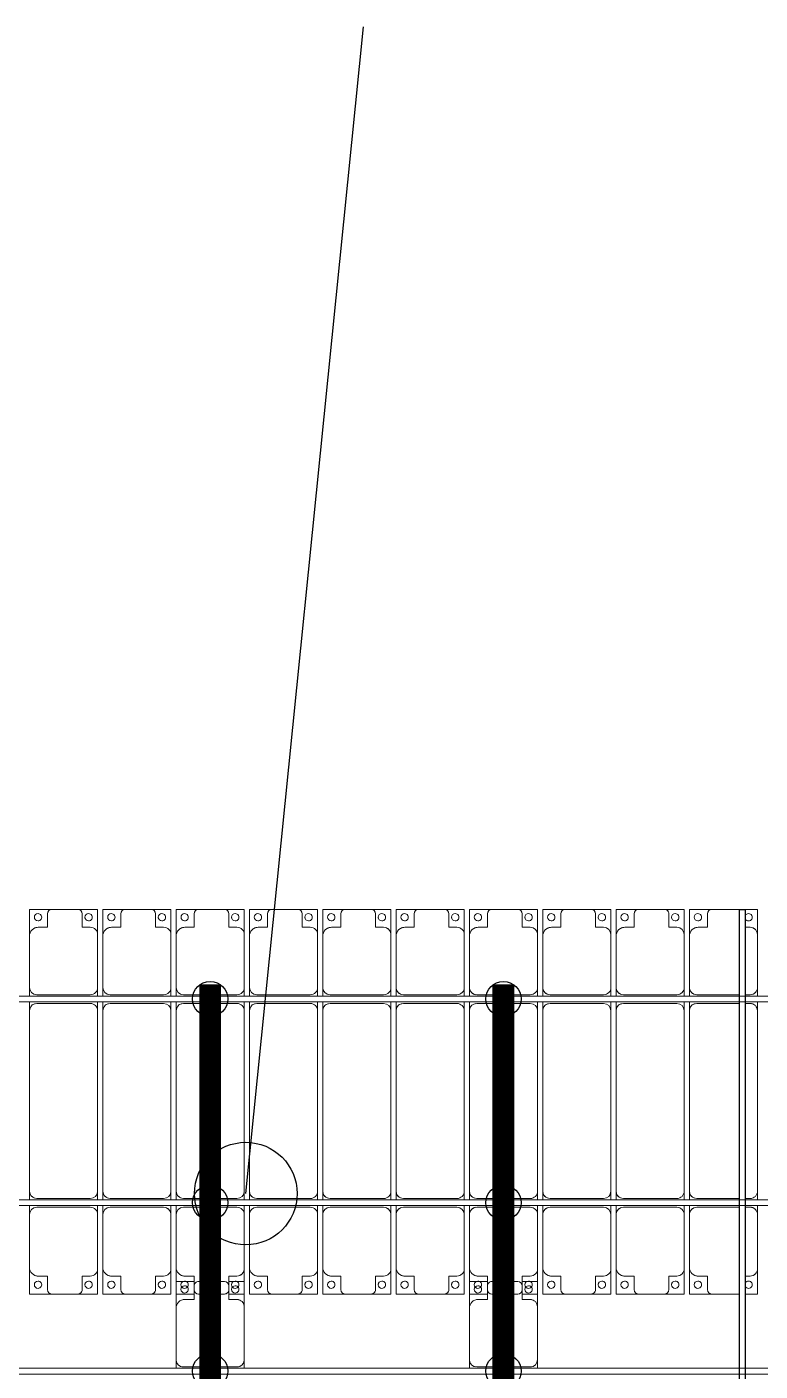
# Model space of a CAD drawing. Header units: millimetres. Extents: x -147246 to 112336, y -213734 to -86506.
# Drawn here: x -85364 to -80364, y -95705 to -86534 of the extents above; entities that cross this region are included whole.
import ezdxf

# ---------------------------------------------------------------- set-up
doc = ezdxf.new("R2010")
doc.units = ezdxf.units.MM
doc.layers.add('A-GENM', color=13, linetype='Continuous', lineweight=9)
doc.layers.add('S-BEAM', color=12, linetype='Continuous', lineweight=9)
for name, color, linetype in [('GC-BICH NEO', 6, 'Continuous'), ('GC-DAY NEO', 5, 'Continuous'), ('GC-HOP 40x60 GIA CUONG', 1, 'Continuous')]:
    doc.layers.add(name, color=color, linetype=linetype)

# ---------------------------------------------------------------- blocks, each defined once
blk = doc.blocks.new('Dải phao đi lại kèm đỡ invester - DẢI PHAO ĐI LẠI-15551-BỐ TRÍ KHUNG KẾT CẤU BÈ PIN 05')
at = {"layer": 'A-GENM', "color": 7}
for p, q in [((54758.4, 1312.2), (54911.8, 1312.2)), ((54758.4, 1129.7), (54758.4, 1312.2)), ((55088.2, 1312.2), (54911.8, 1312.2)), ((55088.2, 1312.2), (55223.4, 1312.2)), ((55223.4, 1312.2), (55223.4, 1139.7)), ((55258.4, 1312.2), (55411.8, 1312.2)), ((55258.4, 1129.7), (55258.4, 1312.2)), ((55588.2, 1312.2), (55411.8, 1312.2)), ((55588.2, 1312.2), (55723.4, 1312.2)), ((55723.4, 1312.2), (55723.4, 1139.7)), ((55758.4, 1312.2), (55911.8, 1312.2)), ((55758.4, 1129.7), (55758.4, 1312.2)), ((56088.2, 1312.2), (55911.8, 1312.2)), ((56088.2, 1312.2), (56223.4, 1312.2)), ((56223.4, 1312.2), (56223.4, 1139.7)), ((56258.4, 1312.2), (56411.8, 1312.2)), ((56258.4, 1129.7), (56258.4, 1312.2)), ((56588.2, 1312.2), (56411.8, 1312.2)), ((56588.2, 1312.2), (56723.4, 1312.2)), ((56723.4, 1312.2), (56723.4, 1139.7)), ((56758.4, 1312.2), (56911.8, 1312.2)), ((56758.4, 1129.7), (56758.4, 1312.2)), ((57088.2, 1312.2), (56911.8, 1312.2)), ((57088.2, 1312.2), (57223.4, 1312.2)), ((57223.4, 1312.2), (57223.4, 1139.7)), ((57258.4, 1312.2), (57411.8, 1312.2)), ((57258.4, 1129.7), (57258.4, 1312.2)), ((57588.2, 1312.2), (57411.8, 1312.2)), ((57588.2, 1312.2), (57723.4, 1312.2)), ((57723.4, 1312.2), (57723.4, 1139.7)), ((57758.4, 1312.2), (57911.8, 1312.2)), ((57758.4, 1129.7), (57758.4, 1312.2)), ((58088.2, 1312.2), (57911.8, 1312.2)), ((58088.2, 1312.2), (58223.4, 1312.2)), ((58223.4, 1312.2), (58223.4, 1139.7)), ((58258.4, 1312.2), (58411.8, 1312.2)), ((58258.4, 1129.7), (58258.4, 1312.2)), ((58588.2, 1312.2), (58411.8, 1312.2)), ((58588.2, 1312.2), (58723.4, 1312.2)), ((58723.4, 1312.2), (58723.4, 1139.7)), ((58758.4, 1312.2), (58911.8, 1312.2)), ((58758.4, 1129.7), (58758.4, 1312.2)), ((59088.2, 1312.2), (58911.8, 1312.2)), ((59088.2, 1312.2), (59223.4, 1312.2)), ((59223.4, 1312.2), (59223.4, 1139.7)), ((59258.4, 1312.2), (59411.8, 1312.2)), ((59258.4, 1129.7), (59258.4, 1312.2)), ((59588.2, 1312.2), (59411.8, 1312.2)), ((59588.2, 1312.2), (59599.8, 1312.2)), ((59639.8, 1312.2), (59723.4, 1312.2)), ((59723.4, 1312.2), (59723.4, 1139.7)), ((54881.8, 1282.2), (54881.8, 1189.7)), ((55118.2, 1189.7), (55118.2, 1282.2)), ((55381.8, 1282.2), (55381.8, 1189.7)), ((55618.2, 1189.7), (55618.2, 1282.2)), ((55881.8, 1282.2), (55881.8, 1189.7)), ((56118.2, 1189.7), (56118.2, 1282.2)), ((56381.8, 1282.2), (56381.8, 1189.7)), ((56618.2, 1189.7), (56618.2, 1282.2)), ((56881.8, 1282.2), (56881.8, 1189.7)), ((57118.2, 1189.7), (57118.2, 1282.2)), ((57381.8, 1282.2), (57381.8, 1189.7)), ((57618.2, 1189.7), (57618.2, 1282.2)), ((57881.8, 1282.2), (57881.8, 1189.7)), ((58118.2, 1189.7), (58118.2, 1282.2)), ((58381.8, 1282.2), (58381.8, 1189.7)), ((58618.2, 1189.7), (58618.2, 1282.2)), ((58881.8, 1282.2), (58881.8, 1189.7)), ((59118.2, 1189.7), (59118.2, 1282.2)), ((59381.8, 1282.2), (59381.8, 1189.7)), ((54758.4, 1129.7), (54758.4, 779.7)), ((54881.8, 1189.7), (54818.4, 1189.7)), ((55173.4, 1189.7), (55118.2, 1189.7)), ((55223.4, 779.7), (55223.4, 1139.7)), ((55258.4, 1129.7), (55258.4, 779.7)), ((55381.8, 1189.7), (55318.4, 1189.7)), ((55673.4, 1189.7), (55618.2, 1189.7)), ((55723.4, 779.7), (55723.4, 1139.7)), ((55758.4, 1129.7), (55758.4, 779.7)), ((55881.8, 1189.7), (55818.4, 1189.7)), ((56173.4, 1189.7), (56118.2, 1189.7)), ((56223.4, 779.7), (56223.4, 1139.7)), ((56258.4, 1129.7), (56258.4, 779.7)), ((56381.8, 1189.7), (56318.4, 1189.7)), ((56673.4, 1189.7), (56618.2, 1189.7)), ((56723.4, 779.7), (56723.4, 1139.7)), ((56758.4, 1129.7), (56758.4, 779.7)), ((56881.8, 1189.7), (56818.4, 1189.7)), ((57173.4, 1189.7), (57118.2, 1189.7)), ((57223.4, 779.7), (57223.4, 1139.7)), ((57258.4, 1129.7), (57258.4, 779.7)), ((57381.8, 1189.7), (57318.4, 1189.7)), ((57673.4, 1189.7), (57618.2, 1189.7)), ((57723.4, 779.7), (57723.4, 1139.7)), ((57758.4, 1129.7), (57758.4, 779.7)), ((57881.8, 1189.7), (57818.4, 1189.7)), ((58173.4, 1189.7), (58118.2, 1189.7)), ((58223.4, 779.7), (58223.4, 1139.7)), ((58258.4, 1129.7), (58258.4, 779.7)), ((58381.8, 1189.7), (58318.4, 1189.7)), ((58673.4, 1189.7), (58618.2, 1189.7)), ((58723.4, 779.7), (58723.4, 1139.7)), ((58758.4, 1129.7), (58758.4, 779.7)), ((58881.8, 1189.7), (58818.4, 1189.7)), ((59173.4, 1189.7), (59118.2, 1189.7)), ((59223.4, 779.7), (59223.4, 1139.7)), ((59258.4, 1129.7), (59258.4, 779.7)), ((59381.8, 1189.7), (59318.4, 1189.7)), ((59673.4, 1189.7), (59639.8, 1189.7)), ((59723.4, 779.7), (59723.4, 1139.7)), ((54758.4, 721.1), (54758.4, 779.7)), ((55223.4, 779.7), (55223.4, 721.1)), ((55258.4, 721.1), (55258.4, 779.7)), ((55723.4, 779.7), (55723.4, 721.1)), ((55758.4, 721.1), (55758.4, 779.7)), ((56223.4, 779.7), (56223.4, 721.1)), ((56258.4, 721.1), (56258.4, 779.7)), ((56723.4, 779.7), (56723.4, 721.1)), ((56758.4, 721.1), (56758.4, 779.7)), ((57223.4, 779.7), (57223.4, 721.1)), ((57258.4, 721.1), (57258.4, 779.7)), ((57723.4, 779.7), (57723.4, 721.1)), ((57758.4, 721.1), (57758.4, 779.7)), ((58223.4, 779.7), (58223.4, 721.1)), ((58258.4, 721.1), (58258.4, 779.7)), ((58723.4, 779.7), (58723.4, 721.1)), ((58758.4, 721.1), (58758.4, 779.7)), ((59223.4, 779.7), (59223.4, 721.1)), ((59258.4, 721.1), (59258.4, 779.7)), ((59723.4, 779.7), (59723.4, 721.1)), ((54758.4, 620.3), (54758.4, 681.1)), ((54808.4, 729.7), (55173.4, 729.7)), ((55173.4, 670.3), (54808.4, 670.3)), ((55223.4, 681.1), (55223.4, 620.3)), ((55258.4, 620.3), (55258.4, 681.1)), ((55308.4, 729.7), (55673.4, 729.7)), ((55673.4, 670.3), (55308.4, 670.3)), ((55723.4, 681.1), (55723.4, 620.3)), ((55758.4, 620.3), (55758.4, 681.1)), ((55808.4, 729.7), (56173.4, 729.7)), ((56173.4, 670.3), (55808.4, 670.3)), ((56223.4, 681.1), (56223.4, 620.3)), ((56258.4, 620.3), (56258.4, 681.1)), ((56308.4, 729.7), (56673.4, 729.7)), ((56673.4, 670.3), (56308.4, 670.3)), ((56723.4, 681.1), (56723.4, 620.3)), ((56758.4, 620.3), (56758.4, 681.1)), ((56808.4, 729.7), (57173.4, 729.7)), ((57173.4, 670.3), (56808.4, 670.3)), ((57223.4, 681.1), (57223.4, 620.3)), ((57258.4, 620.3), (57258.4, 681.1)), ((57308.4, 729.7), (57673.4, 729.7)), ((57673.4, 670.3), (57308.4, 670.3)), ((57723.4, 681.1), (57723.4, 620.3)), ((57758.4, 620.3), (57758.4, 681.1)), ((57808.4, 729.7), (58173.4, 729.7)), ((58173.4, 670.3), (57808.4, 670.3)), ((58223.4, 681.1), (58223.4, 620.3)), ((58258.4, 620.3), (58258.4, 681.1)), ((58308.4, 729.7), (58673.4, 729.7)), ((58673.4, 670.3), (58308.4, 670.3)), ((58723.4, 681.1), (58723.4, 620.3)), ((58758.4, 620.3), (58758.4, 681.1)), ((58808.4, 729.7), (59173.4, 729.7)), ((59173.4, 670.3), (58808.4, 670.3)), ((59223.4, 681.1), (59223.4, 620.3)), ((59258.4, 620.3), (59258.4, 681.1)), ((59308.4, 729.7), (59599.8, 729.7)), ((59599.8, 670.3), (59308.4, 670.3)), ((59639.8, 729.7), (59673.4, 729.7)), ((59673.4, 670.3), (59639.8, 670.3)), ((59723.4, 681.1), (59723.4, 620.3)), ((54758.4, 620.3), (54758.4, -610.3)), ((55223.4, -610.3), (55223.4, 620.3)), ((55258.4, 620.3), (55258.4, -610.3)), ((55723.4, -610.3), (55723.4, 620.3)), ((55758.4, 620.3), (55758.4, -610.3)), ((56223.4, -610.3), (56223.4, 620.3)), ((56258.4, 620.3), (56258.4, -610.3)), ((56723.4, -610.3), (56723.4, 620.3)), ((56758.4, 620.3), (56758.4, -610.3)), ((57223.4, -610.3), (57223.4, 620.3)), ((57258.4, 620.3), (57258.4, -610.3)), ((57723.4, -610.3), (57723.4, 620.3)), ((57758.4, 620.3), (57758.4, -610.3)), ((58223.4, -610.3), (58223.4, 620.3)), ((58258.4, 620.3), (58258.4, -610.3)), ((58723.4, -610.3), (58723.4, 620.3)), ((58758.4, 620.3), (58758.4, -610.3)), ((59223.4, -610.3), (59223.4, 620.3)), ((59258.4, 620.3), (59258.4, -610.3)), ((59723.4, -610.3), (59723.4, 620.3)), ((54758.4, -668.9), (54758.4, -610.3)), ((55223.4, -610.3), (55223.4, -668.9)), ((55258.4, -668.9), (55258.4, -610.3)), ((55723.4, -610.3), (55723.4, -668.9)), ((55758.4, -668.9), (55758.4, -610.3)), ((56223.4, -610.3), (56223.4, -668.9)), ((56258.4, -668.9), (56258.4, -610.3)), ((56723.4, -610.3), (56723.4, -668.9)), ((56758.4, -668.9), (56758.4, -610.3)), ((57223.4, -610.3), (57223.4, -668.9)), ((57258.4, -668.9), (57258.4, -610.3)), ((57723.4, -610.3), (57723.4, -668.9)), ((57758.4, -668.9), (57758.4, -610.3)), ((58223.4, -610.3), (58223.4, -668.9)), ((58258.4, -668.9), (58258.4, -610.3)), ((58723.4, -610.3), (58723.4, -668.9)), ((58758.4, -668.9), (58758.4, -610.3)), ((59223.4, -610.3), (59223.4, -668.9)), ((59258.4, -668.9), (59258.4, -610.3)), ((59723.4, -610.3), (59723.4, -668.9)), ((54758.4, -769.7), (54758.4, -708.9)), ((54808.4, -660.3), (55173.4, -660.3)), ((55173.4, -719.7), (54808.4, -719.7)), ((55223.4, -708.9), (55223.4, -769.7)), ((55258.4, -769.7), (55258.4, -708.9)), ((55308.4, -660.3), (55673.4, -660.3)), ((55673.4, -719.7), (55308.4, -719.7)), ((55723.4, -708.9), (55723.4, -769.7)), ((55758.4, -769.7), (55758.4, -708.9)), ((55808.4, -660.3), (56173.4, -660.3)), ((56173.4, -719.7), (55808.4, -719.7)), ((56223.4, -708.9), (56223.4, -769.7)), ((56258.4, -769.7), (56258.4, -708.9)), ((56308.4, -660.3), (56673.4, -660.3)), ((56673.4, -719.7), (56308.4, -719.7)), ((56723.4, -708.9), (56723.4, -769.7)), ((56758.4, -769.7), (56758.4, -708.9)), ((56808.4, -660.3), (57173.4, -660.3)), ((57173.4, -719.7), (56808.4, -719.7)), ((57223.4, -708.9), (57223.4, -769.7)), ((57258.4, -769.7), (57258.4, -708.9)), ((57308.4, -660.3), (57673.4, -660.3)), ((57673.4, -719.7), (57308.4, -719.7)), ((57723.4, -708.9), (57723.4, -769.7)), ((57758.4, -769.7), (57758.4, -708.9)), ((57808.4, -660.3), (58173.4, -660.3)), ((58173.4, -719.7), (57808.4, -719.7)), ((58223.4, -708.9), (58223.4, -769.7)), ((58258.4, -769.7), (58258.4, -708.9)), ((58308.4, -660.3), (58673.4, -660.3)), ((58673.4, -719.7), (58308.4, -719.7)), ((58723.4, -708.9), (58723.4, -769.7)), ((58758.4, -769.7), (58758.4, -708.9)), ((58808.4, -660.3), (59173.4, -660.3)), ((59173.4, -719.7), (58808.4, -719.7)), ((59223.4, -708.9), (59223.4, -769.7)), ((59258.4, -769.7), (59258.4, -708.9)), ((59308.4, -660.3), (59599.8, -660.3)), ((59599.8, -719.7), (59308.4, -719.7)), ((59639.8, -660.3), (59673.4, -660.3)), ((59673.4, -719.7), (59639.8, -719.7)), ((59723.4, -708.9), (59723.4, -769.7)), ((54758.4, -769.7), (54758.4, -1129.7)), ((55223.4, -1139.7), (55223.4, -769.7)), ((55258.4, -769.7), (55258.4, -1129.7)), ((55723.4, -1139.7), (55723.4, -769.7)), ((55758.4, -769.7), (55758.4, -1129.7)), ((56223.4, -1139.7), (56223.4, -769.7)), ((56258.4, -769.7), (56258.4, -1129.7)), ((56723.4, -1139.7), (56723.4, -769.7)), ((56758.4, -769.7), (56758.4, -1129.7)), ((57223.4, -1139.7), (57223.4, -769.7)), ((57258.4, -769.7), (57258.4, -1129.7)), ((57723.4, -1139.7), (57723.4, -769.7)), ((57758.4, -769.7), (57758.4, -1129.7)), ((58223.4, -1139.7), (58223.4, -769.7)), ((58258.4, -769.7), (58258.4, -1129.7)), ((58723.4, -1139.7), (58723.4, -769.7)), ((58758.4, -769.7), (58758.4, -1129.7)), ((59223.4, -1139.7), (59223.4, -769.7)), ((59258.4, -769.7), (59258.4, -1129.7)), ((59723.4, -1139.7), (59723.4, -769.7)), ((54758.4, -1312.2), (54758.4, -1129.7)), ((54818.4, -1189.7), (54881.8, -1189.7)), ((54881.8, -1189.7), (54881.8, -1282.2)), ((55118.2, -1282.2), (55118.2, -1189.7)), ((55118.2, -1189.7), (55173.4, -1189.7)), ((55223.4, -1139.7), (55223.4, -1312.2)), ((55258.4, -1312.2), (55258.4, -1129.7)), ((55318.4, -1189.7), (55381.8, -1189.7)), ((55381.8, -1189.7), (55381.8, -1282.2)), ((55618.2, -1282.2), (55618.2, -1189.7)), ((55618.2, -1189.7), (55673.4, -1189.7)), ((55723.4, -1139.7), (55723.4, -1312.2)), ((55758.4, -1312.2), (55758.4, -1129.7)), ((55818.4, -1189.7), (55881.8, -1189.7)), ((55881.8, -1189.7), (55881.8, -1282.2)), ((56118.2, -1282.2), (56118.2, -1189.7)), ((56118.2, -1189.7), (56173.4, -1189.7)), ((56223.4, -1139.7), (56223.4, -1312.2)), ((56258.4, -1312.2), (56258.4, -1129.7)), ((56318.4, -1189.7), (56381.8, -1189.7)), ((56381.8, -1189.7), (56381.8, -1282.2)), ((56618.2, -1282.2), (56618.2, -1189.7)), ((56618.2, -1189.7), (56673.4, -1189.7)), ((56723.4, -1139.7), (56723.4, -1312.2)), ((56758.4, -1312.2), (56758.4, -1129.7)), ((56818.4, -1189.7), (56881.8, -1189.7)), ((56881.8, -1189.7), (56881.8, -1282.2)), ((57118.2, -1282.2), (57118.2, -1189.7)), ((57118.2, -1189.7), (57173.4, -1189.7)), ((57223.4, -1139.7), (57223.4, -1312.2)), ((57258.4, -1312.2), (57258.4, -1129.7)), ((57318.4, -1189.7), (57381.8, -1189.7)), ((57381.8, -1189.7), (57381.8, -1282.2)), ((57618.2, -1282.2), (57618.2, -1189.7)), ((57618.2, -1189.7), (57673.4, -1189.7)), ((57723.4, -1139.7), (57723.4, -1312.2)), ((57758.4, -1312.2), (57758.4, -1129.7)), ((57818.4, -1189.7), (57881.8, -1189.7)), ((57881.8, -1189.7), (57881.8, -1282.2)), ((58118.2, -1282.2), (58118.2, -1189.7)), ((58118.2, -1189.7), (58173.4, -1189.7)), ((58223.4, -1139.7), (58223.4, -1312.2)), ((58258.4, -1312.2), (58258.4, -1129.7)), ((58318.4, -1189.7), (58381.8, -1189.7)), ((58381.8, -1189.7), (58381.8, -1282.2)), ((58618.2, -1282.2), (58618.2, -1189.7)), ((58618.2, -1189.7), (58673.4, -1189.7)), ((58723.4, -1139.7), (58723.4, -1312.2)), ((58758.4, -1312.2), (58758.4, -1129.7)), ((58818.4, -1189.7), (58881.8, -1189.7)), ((58881.8, -1189.7), (58881.8, -1282.2)), ((59118.2, -1282.2), (59118.2, -1189.7)), ((59118.2, -1189.7), (59173.4, -1189.7)), ((59223.4, -1139.7), (59223.4, -1312.2)), ((59258.4, -1312.2), (59258.4, -1129.7)), ((59318.4, -1189.7), (59381.8, -1189.7)), ((59381.8, -1189.7), (59381.8, -1282.2)), ((59639.8, -1189.7), (59673.4, -1189.7)), ((59723.4, -1139.7), (59723.4, -1312.2)), ((54911.8, -1312.2), (54758.4, -1312.2)), ((54911.8, -1312.2), (55088.2, -1312.2)), ((55223.4, -1312.2), (55088.2, -1312.2)), ((55411.8, -1312.2), (55258.4, -1312.2)), ((55411.8, -1312.2), (55588.2, -1312.2)), ((55723.4, -1312.2), (55588.2, -1312.2)), ((55881.6, -1312.2), (55758.4, -1312.2)), ((55911.8, -1312.2), (56088.2, -1312.2)), ((56223.4, -1312.2), (56118, -1312.2)), ((56411.8, -1312.2), (56258.4, -1312.2)), ((56411.8, -1312.2), (56588.2, -1312.2)), ((56723.4, -1312.2), (56588.2, -1312.2)), ((56911.8, -1312.2), (56758.4, -1312.2)), ((56911.8, -1312.2), (57088.2, -1312.2)), ((57223.4, -1312.2), (57088.2, -1312.2)), ((57411.8, -1312.2), (57258.4, -1312.2)), ((57411.8, -1312.2), (57588.2, -1312.2)), ((57723.4, -1312.2), (57588.2, -1312.2)), ((57881.6, -1312.2), (57758.4, -1312.2)), ((57911.8, -1312.2), (58088.2, -1312.2)), ((58223.4, -1312.2), (58119.8, -1312.2)), ((58411.8, -1312.2), (58258.4, -1312.2)), ((58411.8, -1312.2), (58588.2, -1312.2)), ((58723.4, -1312.2), (58588.2, -1312.2)), ((58911.8, -1312.2), (58758.4, -1312.2)), ((58911.8, -1312.2), (59088.2, -1312.2)), ((59223.4, -1312.2), (59088.2, -1312.2)), ((59411.8, -1312.2), (59258.4, -1312.2)), ((59411.8, -1312.2), (59588.2, -1312.2)), ((59599.8, -1312.2), (59588.2, -1312.2)), ((59723.4, -1312.2), (59639.8, -1312.2))]:
    blk.add_line(p, q, dxfattribs=at)
for centre, radius, start, end in [((54911.8, 1282.2), 30, 90, 180), ((54911.8, 1282.2), 30, 90, 150), ((55088.2, 1282.2), 30, 0, 90), ((55088.2, 1282.2), 30, 30, 90), ((55411.8, 1282.2), 30, 90, 180), ((55411.8, 1282.2), 30, 90, 150), ((55588.2, 1282.2), 30, 0, 90), ((55588.2, 1282.2), 30, 30, 90), ((55911.8, 1282.2), 30, 90, 180), ((55911.8, 1282.2), 30, 90, 150), ((56088.2, 1282.2), 30, 0, 90), ((56088.2, 1282.2), 30, 30, 90), ((56411.8, 1282.2), 30, 90, 180), ((56411.8, 1282.2), 30, 90, 150), ((56588.2, 1282.2), 30, 0, 90), ((56588.2, 1282.2), 30, 30, 90), ((56911.8, 1282.2), 30, 90, 180), ((56911.8, 1282.2), 30, 90, 150), ((57088.2, 1282.2), 30, 0, 90), ((57088.2, 1282.2), 30, 30, 90), ((57411.8, 1282.2), 30, 90, 180), ((57411.8, 1282.2), 30, 90, 150), ((57588.2, 1282.2), 30, 0, 90), ((57588.2, 1282.2), 30, 30, 90), ((57911.8, 1282.2), 30, 90, 180), ((57911.8, 1282.2), 30, 90, 150), ((58088.2, 1282.2), 30, 0, 90), ((58088.2, 1282.2), 30, 30, 90), ((58411.8, 1282.2), 30, 90, 180), ((58411.8, 1282.2), 30, 90, 150), ((58588.2, 1282.2), 30, 0, 90), ((58588.2, 1282.2), 30, 30, 90), ((58911.8, 1282.2), 30, 90, 180), ((58911.8, 1282.2), 30, 90, 150), ((59088.2, 1282.2), 30, 360, 90), ((59088.2, 1282.2), 30, 30, 90), ((59411.8, 1282.2), 30, 90, 180), ((59411.8, 1282.2), 30, 90, 150), ((59588.2, 1282.2), 30, 75, 90), ((59588.2, 1282.2), 30, 75, 90), ((54816.8, 1258.6), 25, 90, 270), ((54816.8, 1258.6), 25, 270, 90), ((55161.8, 1258.6), 25, 90, 270), ((55161.8, 1258.6), 25, 180, 195), ((55161.8, 1258.6), 25, 270, 90), ((55316.8, 1258.6), 25, 90, 270), ((55316.8, 1258.6), 25, 270, 90), ((55661.8, 1258.6), 25, 90, 270), ((55661.8, 1258.6), 25, 180, 195), ((55661.8, 1258.6), 25, 270, 90), ((55816.8, 1258.6), 25, 90, 270), ((55816.8, 1258.6), 25, 270, 90), ((56161.8, 1258.6), 25, 90, 270), ((56161.8, 1258.6), 25, 180, 195), ((56161.8, 1258.6), 25, 270, 90), ((56316.8, 1258.6), 25, 90, 270), ((56316.8, 1258.6), 25, 270, 90), ((56661.8, 1258.6), 25, 90, 270), ((56661.8, 1258.6), 25, 180, 195), ((56661.8, 1258.6), 25, 270, 90), ((56816.8, 1258.6), 25, 90, 270), ((56816.8, 1258.6), 25, 270, 90), ((57161.8, 1258.6), 25, 90, 270), ((57161.8, 1258.6), 25, 180, 195), ((57161.8, 1258.6), 25, 270, 90), ((57316.8, 1258.6), 25, 90, 270), ((57316.8, 1258.6), 25, 270, 90), ((57661.8, 1258.6), 25, 90, 270), ((57661.8, 1258.6), 25, 180, 195), ((57661.8, 1258.6), 25, 270, 90), ((57816.8, 1258.6), 25, 90, 270), ((57816.8, 1258.6), 25, 270, 90), ((58161.8, 1258.6), 25, 90, 270), ((58161.8, 1258.6), 25, 180, 195), ((58161.8, 1258.6), 25, 270, 90), ((58316.8, 1258.6), 25, 90, 270), ((58316.8, 1258.6), 25, 270, 90), ((58661.8, 1258.6), 25, 90, 270), ((58661.8, 1258.6), 25, 180, 195), ((58661.8, 1258.6), 25, 270, 90), ((58816.8, 1258.6), 25, 90, 270), ((58816.8, 1258.6), 25, 270, 90), ((59161.8, 1258.6), 25, 90, 270), ((59161.8, 1258.6), 25, 180, 195), ((59161.8, 1258.6), 25, 270, 90), ((59316.8, 1258.6), 25, 90, 270), ((59316.8, 1258.6), 25, 270, 90), ((59661.8, 1258.6), 25, 90, 150), ((59661.8, 1258.6), 25, 210, 270), ((59661.8, 1258.6), 25, 270, 90), ((54818.4, 1129.7), 60, 90, 180), ((54818.4, 1129.7), 60, 90, 120), ((55173.4, 1139.7), 50, 360, 90), ((55173.4, 1139.7), 50, 45, 90), ((55318.4, 1129.7), 60, 90, 180), ((55318.4, 1129.7), 60, 90, 120), ((55673.4, 1139.7), 50, 360, 90), ((55673.4, 1139.7), 50, 45, 90), ((55818.4, 1129.7), 60, 90, 180), ((55818.4, 1129.7), 60, 90, 120), ((56173.4, 1139.7), 50, 360, 90), ((56173.4, 1139.7), 50, 45, 90), ((56318.4, 1129.7), 60, 90, 180), ((56318.4, 1129.7), 60, 90, 120), ((56673.4, 1139.7), 50, 360, 90), ((56673.4, 1139.7), 50, 45, 90), ((56818.4, 1129.7), 60, 90, 180), ((56818.4, 1129.7), 60, 90, 120), ((57173.4, 1139.7), 50, 0, 90), ((57173.4, 1139.7), 50, 45, 90), ((57318.4, 1129.7), 60, 90, 180), ((57318.4, 1129.7), 60, 90, 120), ((57673.4, 1139.7), 50, 360, 90), ((57673.4, 1139.7), 50, 45, 90), ((57818.4, 1129.7), 60, 90, 180), ((57818.4, 1129.7), 60, 90, 120), ((58173.4, 1139.7), 50, 0, 90), ((58173.4, 1139.7), 50, 45, 90), ((58318.4, 1129.7), 60, 90, 180), ((58318.4, 1129.7), 60, 90, 120), ((58673.4, 1139.7), 50, 0, 90), ((58673.4, 1139.7), 50, 45, 90), ((58818.4, 1129.7), 60, 90, 180), ((58818.4, 1129.7), 60, 90, 120), ((59173.4, 1139.7), 50, 0, 90), ((59173.4, 1139.7), 50, 45, 90), ((59318.4, 1129.7), 60, 90, 180), ((59318.4, 1129.7), 60, 90, 120), ((59673.4, 1139.7), 50, 0, 90), ((59673.4, 1139.7), 50, 49.31885, 90), ((54808.4, 779.7), 50, 180, 270), ((54808.4, 779.7), 50, 225, 270), ((55173.4, 779.7), 50, 270, 0), ((55173.4, 779.7), 50, 270, 315), ((55308.4, 779.7), 50, 180, 270), ((55308.4, 779.7), 50, 225, 270), ((55673.4, 779.7), 50, 270, 0), ((55673.4, 779.7), 50, 270, 315), ((55808.4, 779.7), 50, 180, 270), ((55808.4, 779.7), 50, 225, 270), ((56173.4, 779.7), 50, 270, 0), ((56173.4, 779.7), 50, 270, 315), ((56308.4, 779.7), 50, 180, 270), ((56308.4, 779.7), 50, 225, 270), ((56673.4, 779.7), 50, 270, 0), ((56673.4, 779.7), 50, 270, 315), ((56808.4, 779.7), 50, 180, 270), ((56808.4, 779.7), 50, 225, 270), ((57173.4, 779.7), 50, 270, 0), ((57173.4, 779.7), 50, 270, 315), ((57308.4, 779.7), 50, 180, 270), ((57308.4, 779.7), 50, 225, 270), ((57673.4, 779.7), 50, 270, 0), ((57673.4, 779.7), 50, 270, 315), ((57808.4, 779.7), 50, 180, 270), ((57808.4, 779.7), 50, 225, 263.2645), ((58173.4, 779.7), 50, 270, 0), ((58173.4, 779.7), 50, 270, 315), ((58308.4, 779.7), 50, 180, 270), ((58308.4, 779.7), 50, 225, 270), ((58673.4, 779.7), 50, 270, 0), ((58673.4, 779.7), 50, 270, 315), ((58808.4, 779.7), 50, 180, 270), ((58808.4, 779.7), 50, 225, 270), ((59173.4, 779.7), 50, 270, 0), ((59173.4, 779.7), 50, 270, 315), ((59308.4, 779.7), 50, 180, 270), ((59308.4, 779.7), 50, 225, 270), ((59673.4, 779.7), 50, 270, 0), ((59673.4, 779.7), 50, 270, 310.68367), ((54808.4, 620.3), 50, 90, 180), ((54808.4, 620.3), 50, 90, 165), ((55173.4, 620.3), 50, 360, 90), ((55173.4, 620.3), 50, 360, 90), ((55308.4, 620.3), 50, 90, 180), ((55308.4, 620.3), 50, 90, 165), ((55673.4, 620.3), 50, 0, 90), ((55673.4, 620.3), 50, 0, 90), ((55808.4, 620.3), 50, 90, 180), ((55808.4, 620.3), 50, 90, 165), ((56173.4, 620.3), 50, 360, 90), ((56173.4, 620.3), 50, 360, 90), ((56308.4, 620.3), 50, 90, 180), ((56308.4, 620.3), 50, 90, 165), ((56673.4, 620.3), 50, 360, 90), ((56673.4, 620.3), 50, 360, 90), ((56808.4, 620.3), 50, 90, 180), ((56808.4, 620.3), 50, 90, 165), ((57173.4, 620.3), 50, 0, 90), ((57173.4, 620.3), 50, 0, 90), ((57308.4, 620.3), 50, 90, 180), ((57308.4, 620.3), 50, 90, 165), ((57673.4, 620.3), 50, 360, 90), ((57673.4, 620.3), 50, 360, 90), ((57808.4, 620.3), 50, 90, 180), ((57808.4, 620.3), 50, 96.73522, 165), ((58173.4, 620.3), 50, 0, 90), ((58173.4, 620.3), 50, 0, 90), ((58308.4, 620.3), 50, 90, 180), ((58308.4, 620.3), 50, 90, 165), ((58673.4, 620.3), 50, 0, 90), ((58673.4, 620.3), 50, 0, 90), ((58808.4, 620.3), 50, 90, 180), ((58808.4, 620.3), 50, 90, 165), ((59173.4, 620.3), 50, 0, 90), ((59173.4, 620.3), 50, 0, 90), ((59308.4, 620.3), 50, 90, 180), ((59308.4, 620.3), 50, 90, 165), ((59673.4, 620.3), 50, 0, 90), ((59673.4, 620.3), 50, 49.31585, 90), ((59673.4, 620.3), 50, 0, 45), ((54808.4, -610.3), 50, 180, 270), ((54808.4, -610.3), 50, 180, 255), ((55173.4, -610.3), 50, 270, 360), ((55173.4, -610.3), 50, 315, 0), ((55308.4, -610.3), 50, 180, 270), ((55308.4, -610.3), 50, 180, 255), ((55673.4, -610.3), 50, 270, 360), ((55673.4, -610.3), 50, 315, 360), ((55808.4, -610.3), 50, 180, 270), ((55808.4, -610.3), 50, 180, 255), ((56173.4, -610.3), 50, 270, 360), ((56173.4, -610.3), 50, 315, 360), ((56308.4, -610.3), 50, 180, 270), ((56308.4, -610.3), 50, 180, 255), ((56673.4, -610.3), 50, 270, 0), ((56673.4, -610.3), 50, 315, 0), ((56808.4, -610.3), 50, 180, 270), ((56808.4, -610.3), 50, 180, 255), ((57173.4, -610.3), 50, 270, 0), ((57173.4, -610.3), 50, 315, 0), ((57308.4, -610.3), 50, 180, 270), ((57308.4, -610.3), 50, 180, 255), ((57673.4, -610.3), 50, 270, 0), ((57673.4, -610.3), 50, 315, 0), ((57808.4, -610.3), 50, 180, 270), ((57808.4, -610.3), 50, 180, 255), ((58173.4, -610.3), 50, 270, 0), ((58173.4, -610.3), 50, 315, 0), ((58308.4, -610.3), 50, 180, 270), ((58308.4, -610.3), 50, 180, 255), ((58673.4, -610.3), 50, 270, 360), ((58673.4, -610.3), 50, 315, 360), ((58808.4, -610.3), 50, 180, 270), ((58808.4, -610.3), 50, 180, 255), ((59173.4, -610.3), 50, 270, 0), ((59173.4, -610.3), 50, 315, 0), ((59308.4, -610.3), 50, 180, 270), ((59308.4, -610.3), 50, 180, 255), ((59673.4, -610.3), 50, 270, 0), ((59673.4, -610.3), 50, 315, 0), ((54808.4, -769.7), 50, 90, 180), ((54808.4, -769.7), 50, 90, 135), ((55173.4, -769.7), 50, 360, 90), ((55173.4, -769.7), 50, 45, 90), ((55308.4, -769.7), 50, 90, 180), ((55308.4, -769.7), 50, 90, 135), ((55673.4, -769.7), 50, 0, 90), ((55673.4, -769.7), 50, 45, 90), ((55808.4, -769.7), 50, 90, 180), ((55808.4, -769.7), 50, 90, 135), ((56173.4, -769.7), 50, 360, 90), ((56173.4, -769.7), 50, 45, 90), ((56308.4, -769.7), 50, 90, 180), ((56308.4, -769.7), 50, 90, 135), ((56673.4, -769.7), 50, 360, 90), ((56673.4, -769.7), 50, 45, 90), ((56808.4, -769.7), 50, 90, 180), ((56808.4, -769.7), 50, 90, 135), ((57173.4, -769.7), 50, 0, 90), ((57173.4, -769.7), 50, 45, 90), ((57308.4, -769.7), 50, 90, 180), ((57308.4, -769.7), 50, 90, 135), ((57673.4, -769.7), 50, 0, 90), ((57673.4, -769.7), 50, 45, 90), ((57808.4, -769.7), 50, 90, 180), ((57808.4, -769.7), 50, 96.72878, 135), ((58173.4, -769.7), 50, 360, 90), ((58173.4, -769.7), 50, 45, 90), ((58308.4, -769.7), 50, 90, 180), ((58308.4, -769.7), 50, 90, 135), ((58673.4, -769.7), 50, 0, 90), ((58673.4, -769.7), 50, 45, 90), ((58808.4, -769.7), 50, 90, 180), ((58808.4, -769.7), 50, 90, 135), ((59173.4, -769.7), 50, 360, 90), ((59173.4, -769.7), 50, 45, 90), ((59308.4, -769.7), 50, 90, 180), ((59308.4, -769.7), 50, 90, 135), ((59673.4, -769.7), 50, 360, 90), ((59673.4, -769.7), 50, 49.3078, 90), ((54818.4, -1129.7), 60, 180, 270), ((54818.4, -1129.7), 60, 240, 270), ((55173.4, -1139.7), 50, 270, 0), ((55173.4, -1139.7), 50, 270, 315), ((55318.4, -1129.7), 60, 180, 270), ((55318.4, -1129.7), 60, 240, 270), ((55673.4, -1139.7), 50, 270, 0), ((55673.4, -1139.7), 50, 270, 315), ((55818.4, -1129.7), 60, 180, 270), ((55818.4, -1129.7), 60, 240, 270), ((56173.4, -1139.7), 50, 270, 360), ((56173.4, -1139.7), 50, 270, 315), ((56318.4, -1129.7), 60, 180, 270), ((56318.4, -1129.7), 60, 240, 270), ((56673.4, -1139.7), 50, 270, 0), ((56673.4, -1139.7), 50, 270, 315), ((56818.4, -1129.7), 60, 180, 270), ((56818.4, -1129.7), 60, 240, 270), ((57173.4, -1139.7), 50, 270, 0), ((57173.4, -1139.7), 50, 270, 315), ((57318.4, -1129.7), 60, 180, 270), ((57318.4, -1129.7), 60, 240, 270), ((57673.4, -1139.7), 50, 270, 0), ((57673.4, -1139.7), 50, 270, 315), ((57818.4, -1129.7), 60, 180, 270), ((57818.4, -1129.7), 60, 240, 270), ((58173.4, -1139.7), 50, 270, 0), ((58173.4, -1139.7), 50, 270, 315), ((58318.4, -1129.7), 60, 180, 270), ((58318.4, -1129.7), 60, 240, 270), ((58673.4, -1139.7), 50, 270, 0), ((58673.4, -1139.7), 50, 270, 315), ((58818.4, -1129.7), 60, 180, 270), ((58818.4, -1129.7), 60, 240, 270), ((59173.4, -1139.7), 50, 270, 0), ((59173.4, -1139.7), 50, 270, 315), ((59318.4, -1129.7), 60, 180, 270), ((59318.4, -1129.7), 60, 240, 270), ((59673.4, -1139.7), 50, 270, 0), ((59673.4, -1139.7), 50, 270, 310.69478), ((54816.8, -1248.6), 25, 90, 270), ((54816.8, -1248.6), 25, 270, 90), ((54911.8, -1282.2), 30, 180, 270), ((55088.2, -1282.2), 30, 270, 0), ((55161.8, -1248.6), 25, 90, 270), ((55161.8, -1248.6), 25, 165, 180), ((55161.8, -1248.6), 25, 270, 90), ((55316.8, -1248.6), 25, 90, 270), ((55316.8, -1248.6), 25, 270, 90), ((55411.8, -1282.2), 30, 180, 270), ((55588.2, -1282.2), 30, 270, 0), ((55661.8, -1248.6), 25, 90, 270), ((55661.8, -1248.6), 25, 165, 180), ((55661.8, -1248.6), 25, 270, 90), ((55816.8, -1248.6), 25, 90, 270), ((55816.8, -1248.6), 25, 270, 90), ((55911.8, -1282.2), 30, 180, 270), ((56088.2, -1282.2), 30, 270, 0), ((56161.8, -1248.6), 25, 90, 270), ((56161.8, -1248.6), 25, 270, 90), ((56316.8, -1248.6), 25, 90, 270), ((56316.8, -1248.6), 25, 270, 90), ((56411.8, -1282.2), 30, 180, 270), ((56588.2, -1282.2), 30, 270, 0), ((56661.8, -1248.6), 25, 90, 270), ((56661.8, -1248.6), 25, 165, 180), ((56661.8, -1248.6), 25, 270, 90), ((56816.8, -1248.6), 25, 90, 270), ((56816.8, -1248.6), 25, 270, 90), ((56911.8, -1282.2), 30, 180, 270), ((57088.2, -1282.2), 30, 270, 0), ((57161.8, -1248.6), 25, 90, 270), ((57161.8, -1248.6), 25, 165, 180), ((57161.8, -1248.6), 25, 270, 90), ((57316.8, -1248.6), 25, 90, 270), ((57316.8, -1248.6), 25, 270, 90), ((57411.8, -1282.2), 30, 180, 270), ((57588.2, -1282.2), 30, 270, 0), ((57661.8, -1248.6), 25, 90, 270), ((57661.8, -1248.6), 25, 165, 180), ((57661.8, -1248.6), 25, 270, 90), ((57816.8, -1248.6), 25, 90, 270), ((57816.8, -1248.6), 25, 270, 90), ((57911.8, -1282.2), 30, 180, 270), ((58088.2, -1282.2), 30, 270, 360), ((58161.8, -1248.6), 25, 90, 270), ((58161.8, -1248.6), 25, 270, 90), ((58316.8, -1248.6), 25, 90, 270), ((58316.8, -1248.6), 25, 270, 90), ((58411.8, -1282.2), 30, 180, 270), ((58588.2, -1282.2), 30, 270, 0), ((58661.8, -1248.6), 25, 90, 270), ((58661.8, -1248.6), 25, 165, 180), ((58661.8, -1248.6), 25, 270, 90), ((58816.8, -1248.6), 25, 90, 270), ((58816.8, -1248.6), 25, 270, 90), ((58911.8, -1282.2), 30, 180, 270), ((59088.2, -1282.2), 30, 270, 360), ((59161.8, -1248.6), 25, 90, 270), ((59161.8, -1248.6), 25, 165, 180), ((59161.8, -1248.6), 25, 270, 90), ((59316.8, -1248.6), 25, 90, 270), ((59316.8, -1248.6), 25, 270, 90), ((59411.8, -1282.2), 30, 180, 270), ((59661.8, -1248.6), 25, 90, 150), ((59661.8, -1248.6), 25, 210, 270), ((59661.8, -1248.6), 25, 270, 90), ((54911.8, -1282.2), 30, 210, 270), ((55088.2, -1282.2), 30, 270, 330), ((55411.8, -1282.2), 30, 210, 270), ((55588.2, -1282.2), 30, 270, 330), ((56411.8, -1282.2), 30, 210, 270), ((56588.2, -1282.2), 30, 270, 330), ((56911.8, -1282.2), 30, 210, 270), ((57088.2, -1282.2), 30, 270, 330), ((57411.8, -1282.2), 30, 210, 270), ((57588.2, -1282.2), 30, 270, 330), ((58411.8, -1282.2), 30, 210, 270), ((58588.2, -1282.2), 30, 270, 330), ((58911.8, -1282.2), 30, 210, 270), ((59088.2, -1282.2), 30, 270, 330), ((59411.8, -1282.2), 30, 210, 270), ((59588.2, -1282.2), 30, 270, 285), ((59588.2, -1282.2), 30, 270, 285)]:
    blk.add_arc(centre, radius, start, end, dxfattribs=at)
blk = doc.blocks.new('Dầm C52 - Dầm C52-18760-BỐ TRÍ KHUNG KẾT CẤU BÈ PIN 05')
at = {"layer": 'S-BEAM', "color": 1}
for p, q in [((-74474.317946, 20), (74474.317946, 20)), ((74474.317946, -20), (-74474.317946, -20))]:
    blk.add_line(p, q, dxfattribs=at)
blk = doc.blocks.new('Dầm C52 - Dầm C52-18761-BỐ TRÍ KHUNG KẾT CẤU BÈ PIN 05')
at = {"layer": 'S-BEAM', "color": 1}
for p, q in [((-74474.3, 20), (74474.3, 20)), ((74474.3, -20), (-74474.3, -20))]:
    blk.add_line(p, q, dxfattribs=at)
blk = doc.blocks.new('Dai phao do pin - DẢI PHAO ĐỠ PIN-30292-BỐ TRÍ KHUNG KẾT CẤU BÈ PIN 05')
at = {"layer": 'A-GENM', "color": 7}
for p, q in [((-1312.2, 223.4), (-1139.7, 223.4)), ((-1312.2, 118.4), (-1312.2, 223.4)), ((-779.7, 223.4), (-1139.7, 223.4)), ((-779.7, 223.4), (-721.1, 223.4)), ((-1189.7, 118.2), (-1282.2, 118.2)), ((-1189.7, 173.4), (-1189.7, 118.2)), ((-729.7, -191.6), (-729.7, 173.4)), ((-1312.2, 88.2), (-1312.2, -88.2)), ((-1312.2, -241.6), (-1312.2, -118)), ((-1282.2, -118.2), (-1189.7, -118.2)), ((-1189.7, -118.2), (-1189.7, -181.6)), ((-1129.7, -241.6), (-1312.2, -241.6)), ((-1129.7, -241.6), (-779.7, -241.6)), ((-721.1, -241.6), (-779.7, -241.6))]:
    blk.add_line(p, q, dxfattribs=at)
for centre, radius, start, end in [((-1258.6, 161.8), 25, 360, 180), ((-1139.7, 173.4), 50, 90, 180), ((-1139.7, 173.4), 50, 135, 180), ((-779.7, 173.4), 50, 0, 90), ((-779.7, 173.4), 50, 0, 45), ((-1282.2, 88.2), 30, 90, 180), ((-1258.6, 161.8), 25, 180, 360), ((-1282.2, -88.2), 30, 180, 270), ((-1258.6, -183.2), 25, 360, 180), ((-1258.6, -183.2), 25, 180, 360), ((-1129.7, -181.6), 60, 180, 270), ((-1129.7, -181.6), 60, 180, 210), ((-779.7, -191.6), 50, 270, 0), ((-779.7, -191.6), 50, 315, 0)]:
    blk.add_arc(centre, radius, start, end, dxfattribs=at)
blk = doc.blocks.new('Dai phao do pin - DẢI PHAO ĐỠ PIN-30323-BỐ TRÍ KHUNG KẾT CẤU BÈ PIN 05')
at = {"layer": 'A-GENM', "color": 7}
for p, q in [((-1312.2, 223.4), (-1139.7, 223.4)), ((-1312.2, 120), (-1312.2, 223.4)), ((-779.7, 223.4), (-1139.7, 223.4)), ((-779.7, 223.4), (-721.1, 223.4)), ((-1189.7, 118.2), (-1282.2, 118.2)), ((-1189.7, 173.4), (-1189.7, 118.2)), ((-729.7, -191.6), (-729.7, 173.4)), ((-1312.2, 88.2), (-1312.2, -88.2)), ((-1312.2, -241.6), (-1312.2, -118)), ((-1282.2, -118.2), (-1189.7, -118.2)), ((-1189.7, -118.2), (-1189.7, -181.6)), ((-1129.7, -241.6), (-1312.2, -241.6)), ((-1129.7, -241.6), (-779.7, -241.6)), ((-721.1, -241.6), (-779.7, -241.6))]:
    blk.add_line(p, q, dxfattribs=at)
for centre, radius, start, end in [((-1258.6, 161.8), 25, 360, 180), ((-1139.7, 173.4), 50, 90, 180), ((-1139.7, 173.4), 50, 135, 180), ((-779.7, 173.4), 50, 0, 90), ((-779.7, 173.4), 50, 0, 45), ((-1282.2, 88.2), 30, 90, 180), ((-1258.6, 161.8), 25, 180, 360), ((-1282.2, -88.2), 30, 180, 270), ((-1258.6, -183.2), 25, 360, 180), ((-1258.6, -183.2), 25, 180, 360), ((-1129.7, -181.6), 60, 180, 270), ((-1129.7, -181.6), 60, 180, 210), ((-779.7, -191.6), 50, 270, 0), ((-779.7, -191.6), 50, 315, 353.51246)]:
    blk.add_arc(centre, radius, start, end, dxfattribs=at)
blk = doc.blocks.new('Dầm C52 - Hộp 40x60-25898-BỐ TRÍ KHUNG KẾT CẤU BÈ PIN 05')
at = {"layer": 'S-BEAM', "color": 3, "lineweight": 25}
for p, q in [((-55982.1, -20), (-55982.1, 20)), ((-55982.1, 20), (55982.1, 20)), ((55982.1, -20), (-55982.1, -20))]:
    blk.add_line(p, q, dxfattribs=at)
blk = doc.blocks.new('HOBANMONG_BEPIN 5_rvt-1-BỐ TRÍ KHUNG KẾT CẤU BÈ PIN 05')
at = {"layer": 'A-GENM', "color": 3, "lineweight": 25}
for name, p, rotation in [('Dải phao đi lại kèm đỡ invester - DẢI PHAO ĐI LẠI-15551-BỐ TRÍ KHUNG KẾT CẤU BÈ PIN 05', (-140105.3, -93866.7), 359.9997710135151), ('Dai phao do pin - DẢI PHAO ĐỠ PIN-30292-BỐ TRÍ KHUNG KẾT CẤU BÈ PIN 05', (-84105.5, -96405.9), 269.9997710125194), ('Dai phao do pin - DẢI PHAO ĐỠ PIN-30323-BỐ TRÍ KHUNG KẾT CẤU BÈ PIN 05', (-82105.5, -96405.9), 269.9997710125194)]:
    blk.add_blockref(name, p, dxfattribs=dict(at, rotation=rotation))
at = {"layer": 'S-BEAM', "color": 3, "lineweight": 25}
for name, p, rotation in [('Dầm C52 - Hộp 40x60-25898-BỐ TRÍ KHUNG KẾT CẤU BÈ PIN 05', (-80485.7, -148536.9), 269.9997710125197), ('Dầm C52 - Dầm C52-18760-BỐ TRÍ KHUNG KẾT CẤU BÈ PIN 05', (-66079.8, -93165.9), 179.9997710135151), ('Dầm C52 - Dầm C52-18761-BỐ TRÍ KHUNG KẾT CẤU BÈ PIN 05', (-66079.8, -94555.9), 179.9997710135151), ('Dầm C52 - Dầm C52-18761-BỐ TRÍ KHUNG KẾT CẤU BÈ PIN 05', (-66079.8, -95704.9), 179.9997710135151)]:
    blk.add_blockref(name, p, dxfattribs=dict(at, rotation=rotation))

msp = doc.modelspace()

# ---------------------------------------------------------------- linework, layer by layer
at = {"layer": 'GC-BICH NEO'}
msp.add_circle((-83872.1, -94493.8), 350, dxfattribs=at)
at = {"layer": 'GC-DAY NEO'}
msp.add_line((-83872.1, -94493.8), (-83068.5, -86534.3), dxfattribs=at)
at = {"layer": 'GC-HOP 40x60 GIA CUONG', "const_width": 150}
for points in [[(-84114.6, -108065.9), (-84114.6, -93065.9)], [(-82114.6, -108065.9), (-82114.6, -93065.9)]]:
    msp.add_lwpolyline(points, dxfattribs=at)
at = {"layer": 'GC-HOP 40x60 GIA CUONG'}
for centre in [(-84114.6, -93165.9), (-82114.6, -93165.9), (-84114.6, -94555.9), (-82114.6, -94555.9), (-84114.6, -95704.9), (-82114.6, -95704.9)]:
    msp.add_circle(centre, 120, dxfattribs=at)

# ---------------------------------------------------------------- block references
at = {"lineweight": 5}
msp.add_blockref('HOBANMONG_BEPIN 5_rvt-1-BỐ TRÍ KHUNG KẾT CẤU BÈ PIN 05', (0, 0), dxfattribs=at)

doc.saveas('drawing.dxf')
